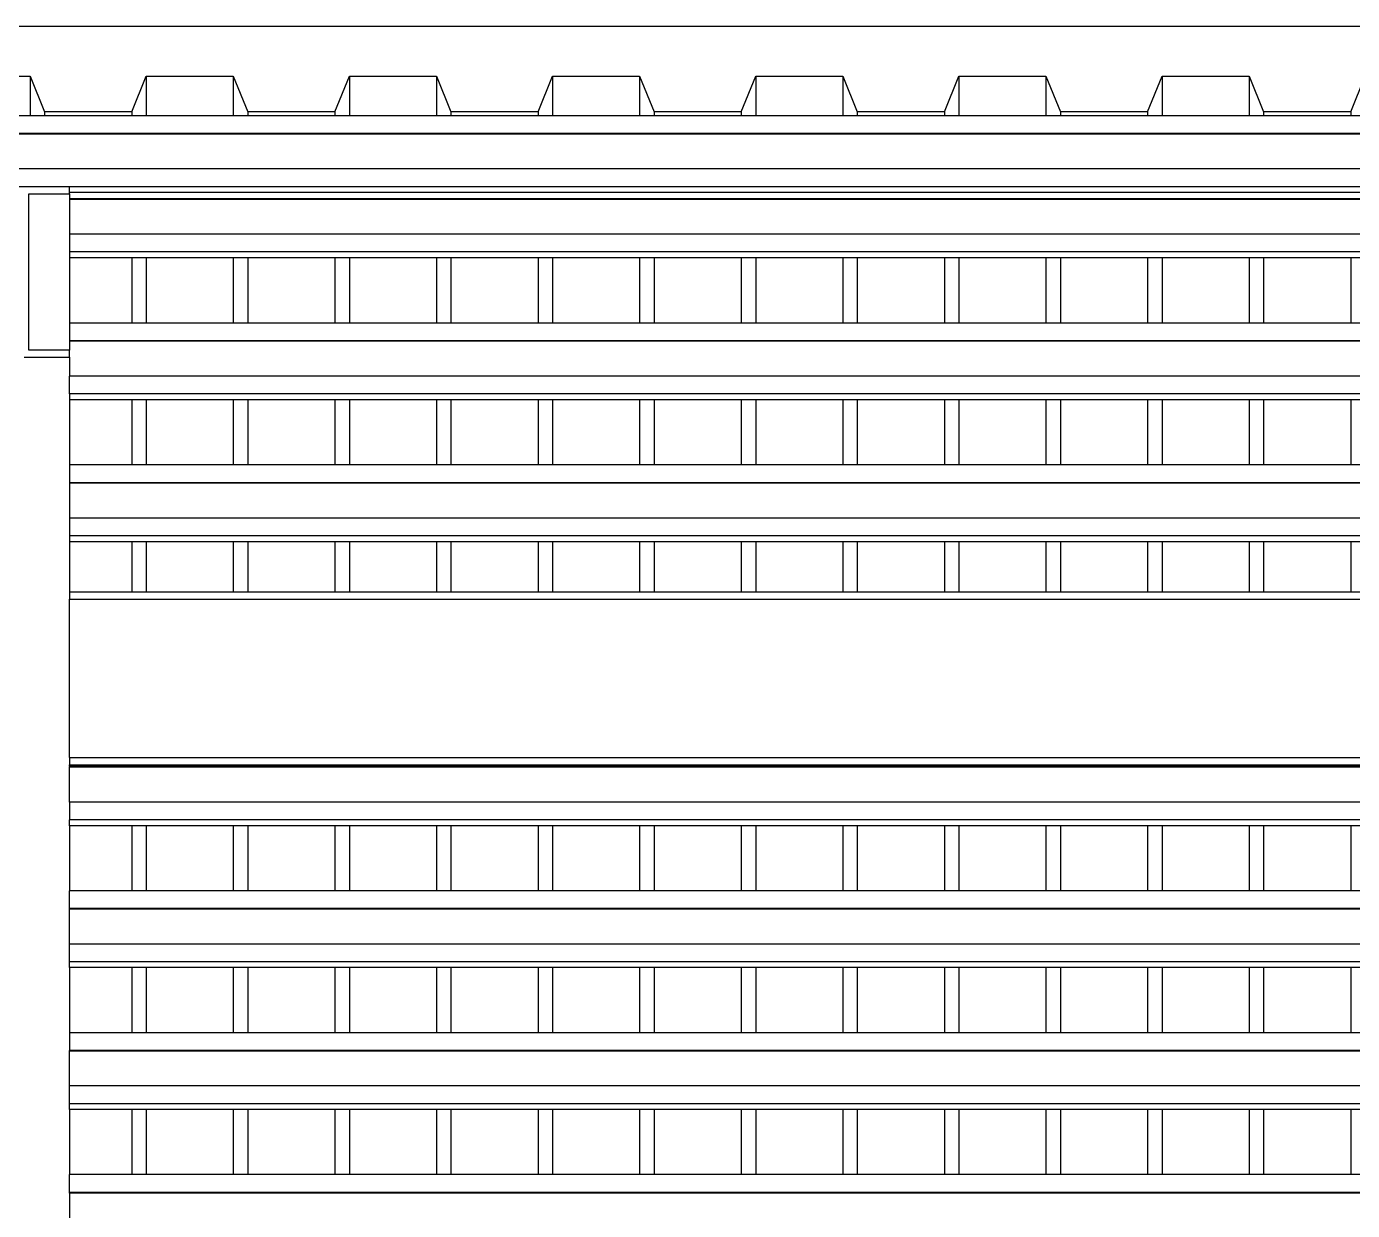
# Model space of a CAD drawing. Header units: metres. Extents: x -59 to 59, y -13 to 12.
# Drawn here: x -32.779 to -30.936, y 10.822 to 12.467 of the extents above; entities that cross this region are included whole.
import ezdxf

# ---------------------------------------------------------------- set-up
doc = ezdxf.new("R2010")
doc.units = ezdxf.units.M

msp = doc.modelspace()

# ---------------------------------------------------------------- linework, layer by layer
for p, q in [((-30.3734, 12.467), (-33.48, 12.467)), ((-32.895, 12.398), (-32.7739, 12.398)), ((-32.7739, 12.398), (-32.7739, 12.343)), ((-32.7739, 12.398), (-32.7538, 12.3487)), ((-32.6327, 12.3487), (-32.6126, 12.398)), ((-32.6126, 12.398), (-32.6126, 12.343)), ((-32.6126, 12.398), (-32.4915, 12.398)), ((-32.4915, 12.398), (-32.4915, 12.343)), ((-32.4915, 12.398), (-32.4713, 12.3487)), ((-32.3503, 12.3487), (-32.3301, 12.398)), ((-32.3301, 12.398), (-32.3301, 12.343)), ((-32.3301, 12.398), (-32.2091, 12.398)), ((-32.2091, 12.398), (-32.2091, 12.343)), ((-32.2091, 12.398), (-32.1889, 12.3487)), ((-32.0679, 12.3487), (-32.0477, 12.398)), ((-32.0477, 12.398), (-32.0477, 12.343)), ((-32.0477, 12.398), (-31.9267, 12.398)), ((-31.9267, 12.398), (-31.9267, 12.343)), ((-31.9267, 12.398), (-31.9065, 12.3487)), ((-31.7855, 12.3487), (-31.7653, 12.398)), ((-31.7653, 12.398), (-31.7653, 12.343)), ((-31.7653, 12.398), (-31.6443, 12.398)), ((-31.6443, 12.398), (-31.6443, 12.343)), ((-31.6443, 12.398), (-31.6241, 12.3487)), ((-31.5031, 12.3487), (-31.4829, 12.398)), ((-31.4829, 12.398), (-31.4829, 12.343)), ((-31.4829, 12.398), (-31.3619, 12.398)), ((-31.3619, 12.398), (-31.3619, 12.343)), ((-31.3619, 12.398), (-31.3417, 12.3487)), ((-31.2207, 12.3487), (-31.2005, 12.398)), ((-31.2005, 12.398), (-31.2005, 12.343)), ((-31.2005, 12.398), (-31.0795, 12.398)), ((-31.0795, 12.398), (-31.0795, 12.343)), ((-31.0795, 12.398), (-31.0593, 12.3487)), ((-30.9382, 12.3487), (-30.9181, 12.398)), ((-32.7538, 12.3487), (-32.7538, 12.343)), ((-32.6327, 12.3487), (-32.7538, 12.3487)), ((-32.6327, 12.3487), (-32.6327, 12.343)), ((-32.4713, 12.3487), (-32.4713, 12.343)), ((-32.3503, 12.3487), (-32.4713, 12.3487)), ((-32.3503, 12.3487), (-32.3503, 12.343)), ((-32.1889, 12.3487), (-32.1889, 12.343)), ((-32.0679, 12.3487), (-32.1889, 12.3487)), ((-32.0679, 12.3487), (-32.0679, 12.343)), ((-31.9065, 12.3487), (-31.9065, 12.343)), ((-31.7855, 12.3487), (-31.9065, 12.3487)), ((-31.7855, 12.3487), (-31.7855, 12.343)), ((-31.6241, 12.3487), (-31.6241, 12.343)), ((-31.5031, 12.3487), (-31.6241, 12.3487)), ((-31.5031, 12.3487), (-31.5031, 12.343)), ((-31.3417, 12.3487), (-31.3417, 12.343)), ((-31.2207, 12.3487), (-31.3417, 12.3487)), ((-31.2207, 12.3487), (-31.2207, 12.343)), ((-31.0593, 12.3487), (-31.0593, 12.343)), ((-30.9382, 12.3487), (-31.0593, 12.3487)), ((-30.9382, 12.3487), (-30.9382, 12.343)), ((-32.7739, 12.343), (-32.895, 12.343)), ((-32.7538, 12.343), (-32.7739, 12.343)), ((-32.6327, 12.343), (-32.7538, 12.343)), ((-32.6126, 12.343), (-32.6327, 12.343)), ((-32.4915, 12.343), (-32.6126, 12.343)), ((-32.4713, 12.343), (-32.4915, 12.343)), ((-32.3503, 12.343), (-32.4713, 12.343)), ((-32.3301, 12.343), (-32.3503, 12.343)), ((-32.2091, 12.343), (-32.3301, 12.343)), ((-32.1889, 12.343), (-32.2091, 12.343)), ((-32.0679, 12.343), (-32.1889, 12.343)), ((-32.0477, 12.343), (-32.0679, 12.343)), ((-31.9267, 12.343), (-32.0477, 12.343)), ((-31.9065, 12.343), (-31.9267, 12.343)), ((-31.7855, 12.343), (-31.9065, 12.343)), ((-31.7653, 12.343), (-31.7855, 12.343)), ((-31.6443, 12.343), (-31.7653, 12.343)), ((-31.6241, 12.343), (-31.6443, 12.343)), ((-31.5031, 12.343), (-31.6241, 12.343)), ((-31.4829, 12.343), (-31.5031, 12.343)), ((-31.3619, 12.343), (-31.4829, 12.343)), ((-31.3417, 12.343), (-31.3619, 12.343)), ((-31.2207, 12.343), (-31.3417, 12.343)), ((-31.2005, 12.343), (-31.2207, 12.343)), ((-31.0795, 12.343), (-31.2005, 12.343)), ((-31.0593, 12.343), (-31.0795, 12.343)), ((-30.9382, 12.343), (-31.0593, 12.343)), ((-30.9181, 12.343), (-30.9382, 12.343)), ((-18.7743, 12.3184), (-39.5889, 12.3184)), ((-18.7743, 12.3175), (-39.5889, 12.3175)), ((-18.7743, 12.2691), (-39.5889, 12.2691)), ((-32.7189, 12.2444), (-32.8389, 12.2444)), ((-32.7189, 12.2362), (-32.7189, 12.2444)), ((-29.0889, 12.2444), (-32.7189, 12.2444)), ((-32.7758, 12.0173), (-32.7758, 12.2347)), ((-32.7758, 12.2347), (-32.7189, 12.2347)), ((-29.0889, 12.2362), (-32.7189, 12.2362)), ((-32.7189, 12.2347), (-32.7189, 12.2362)), ((-32.7189, 12.2347), (-32.7189, 12.2277)), ((-29.0889, 12.2277), (-32.7189, 12.2277)), ((-32.7189, 12.2277), (-32.7189, 12.2268)), ((-29.0889, 12.2268), (-32.7189, 12.2268)), ((-32.7189, 12.2268), (-32.7189, 12.1783)), ((-29.0889, 12.1783), (-32.7189, 12.1783)), ((-32.7189, 12.1783), (-32.7189, 12.1537)), ((-29.0889, 12.1537), (-32.7189, 12.1537)), ((-32.7189, 12.1537), (-32.7189, 12.1455)), ((-32.7189, 12.1455), (-32.7189, 12.055)), ((-32.6327, 12.1455), (-32.7189, 12.1455)), ((-32.6327, 12.1455), (-32.6327, 12.055)), ((-32.6126, 12.1455), (-32.6327, 12.1455)), ((-32.6126, 12.1455), (-32.6126, 12.055)), ((-32.4915, 12.1455), (-32.6126, 12.1455)), ((-32.4915, 12.1455), (-32.4915, 12.055)), ((-32.4713, 12.1455), (-32.4915, 12.1455)), ((-32.4713, 12.1455), (-32.4713, 12.055)), ((-32.3503, 12.1455), (-32.4713, 12.1455)), ((-32.3503, 12.1455), (-32.3503, 12.055)), ((-32.3301, 12.1455), (-32.3503, 12.1455)), ((-32.3301, 12.1455), (-32.3301, 12.055)), ((-32.2091, 12.1455), (-32.3301, 12.1455)), ((-32.2091, 12.1455), (-32.2091, 12.055)), ((-32.1889, 12.1455), (-32.2091, 12.1455)), ((-32.1889, 12.1455), (-32.1889, 12.055)), ((-32.0679, 12.1455), (-32.1889, 12.1455)), ((-32.0679, 12.1455), (-32.0679, 12.055)), ((-32.0477, 12.1455), (-32.0679, 12.1455)), ((-32.0477, 12.1455), (-32.0477, 12.055)), ((-31.9267, 12.1455), (-32.0477, 12.1455)), ((-31.9267, 12.1455), (-31.9267, 12.055)), ((-31.9065, 12.1455), (-31.9267, 12.1455)), ((-31.9065, 12.1455), (-31.9065, 12.055)), ((-31.7855, 12.1455), (-31.9065, 12.1455)), ((-31.7855, 12.1455), (-31.7855, 12.055)), ((-31.7653, 12.1455), (-31.7855, 12.1455)), ((-31.7653, 12.1455), (-31.7653, 12.055)), ((-31.6443, 12.1455), (-31.7653, 12.1455)), ((-31.6443, 12.1455), (-31.6443, 12.055)), ((-31.6241, 12.1455), (-31.6443, 12.1455)), ((-31.6241, 12.1455), (-31.6241, 12.055)), ((-31.5031, 12.1455), (-31.6241, 12.1455)), ((-31.5031, 12.1455), (-31.5031, 12.055)), ((-31.4829, 12.1455), (-31.5031, 12.1455)), ((-31.4829, 12.1455), (-31.4829, 12.055)), ((-31.3619, 12.1455), (-31.4829, 12.1455)), ((-31.3619, 12.1455), (-31.3619, 12.055)), ((-31.3417, 12.1455), (-31.3619, 12.1455)), ((-31.3417, 12.1455), (-31.3417, 12.055)), ((-31.2207, 12.1455), (-31.3417, 12.1455)), ((-31.2207, 12.1455), (-31.2207, 12.055)), ((-31.2005, 12.1455), (-31.2207, 12.1455)), ((-31.2005, 12.1455), (-31.2005, 12.055)), ((-31.0795, 12.1455), (-31.2005, 12.1455)), ((-31.0795, 12.1455), (-31.0795, 12.055)), ((-31.0593, 12.1455), (-31.0795, 12.1455)), ((-31.0593, 12.1455), (-31.0593, 12.055)), ((-30.9382, 12.1455), (-31.0593, 12.1455)), ((-30.9382, 12.1455), (-30.9382, 12.055)), ((-30.9181, 12.1455), (-30.9382, 12.1455)), ((-32.7189, 12.055), (-32.7189, 12.0304)), ((-32.6327, 12.055), (-32.7189, 12.055)), ((-32.6126, 12.055), (-32.6327, 12.055)), ((-32.4915, 12.055), (-32.6126, 12.055)), ((-32.4713, 12.055), (-32.4915, 12.055)), ((-32.3503, 12.055), (-32.4713, 12.055)), ((-32.3301, 12.055), (-32.3503, 12.055)), ((-32.2091, 12.055), (-32.3301, 12.055)), ((-32.1889, 12.055), (-32.2091, 12.055)), ((-32.0679, 12.055), (-32.1889, 12.055)), ((-32.0477, 12.055), (-32.0679, 12.055)), ((-31.9267, 12.055), (-32.0477, 12.055)), ((-31.9065, 12.055), (-31.9267, 12.055)), ((-31.7855, 12.055), (-31.9065, 12.055)), ((-31.7653, 12.055), (-31.7855, 12.055)), ((-31.6443, 12.055), (-31.7653, 12.055)), ((-31.6241, 12.055), (-31.6443, 12.055)), ((-31.5031, 12.055), (-31.6241, 12.055)), ((-31.4829, 12.055), (-31.5031, 12.055)), ((-31.3619, 12.055), (-31.4829, 12.055)), ((-31.3417, 12.055), (-31.3619, 12.055)), ((-31.2207, 12.055), (-31.3417, 12.055)), ((-31.2005, 12.055), (-31.2207, 12.055)), ((-31.0795, 12.055), (-31.2005, 12.055)), ((-31.0593, 12.055), (-31.0795, 12.055)), ((-30.9382, 12.055), (-31.0593, 12.055)), ((-30.9181, 12.055), (-30.9382, 12.055)), ((-32.7189, 12.0173), (-32.7758, 12.0173)), ((-29.0889, 12.0304), (-32.7189, 12.0304)), ((-32.7189, 12.0304), (-32.7189, 12.0296)), ((-29.0889, 12.0296), (-32.7189, 12.0296)), ((-32.7189, 12.0296), (-32.7189, 12.0173)), ((-32.7189, 12.0077), (-32.7189, 12.0173)), ((-32.782, 12.0077), (-32.7758, 12.0077)), ((-32.782, 12.0074), (-32.7758, 12.0074)), ((-32.7758, 12.0077), (-32.7758, 12.0074)), ((-32.7758, 12.0077), (-32.7189, 12.0077)), ((-32.7758, 12.0074), (-32.7189, 12.0074)), ((-32.7189, 12.0077), (-32.7189, 12.0074)), ((-32.7189, 12.0074), (-32.7189, 11.9811)), ((-29.0889, 11.9811), (-32.7189, 11.9811)), ((-32.7189, 11.9564), (-32.7189, 11.9811)), ((-29.0889, 11.9564), (-32.7189, 11.9564)), ((-32.7189, 11.9564), (-32.7189, 11.9482)), ((-32.6327, 11.9482), (-32.7189, 11.9482)), ((-32.7189, 11.9482), (-32.7189, 11.8578)), ((-32.6327, 11.9482), (-32.6327, 11.8578)), ((-32.6126, 11.9482), (-32.6327, 11.9482)), ((-32.6126, 11.9482), (-32.6126, 11.8578)), ((-32.4915, 11.9482), (-32.6126, 11.9482)), ((-32.4915, 11.9482), (-32.4915, 11.8578)), ((-32.4713, 11.9482), (-32.4915, 11.9482)), ((-32.4713, 11.9482), (-32.4713, 11.8578)), ((-32.3503, 11.9482), (-32.4713, 11.9482)), ((-32.3503, 11.9482), (-32.3503, 11.8578)), ((-32.3301, 11.9482), (-32.3503, 11.9482)), ((-32.3301, 11.9482), (-32.3301, 11.8578)), ((-32.2091, 11.9482), (-32.3301, 11.9482)), ((-32.2091, 11.9482), (-32.2091, 11.8578)), ((-32.1889, 11.9482), (-32.2091, 11.9482)), ((-32.1889, 11.9482), (-32.1889, 11.8578)), ((-32.0679, 11.9482), (-32.1889, 11.9482)), ((-32.0679, 11.9482), (-32.0679, 11.8578)), ((-32.0477, 11.9482), (-32.0679, 11.9482)), ((-32.0477, 11.9482), (-32.0477, 11.8578)), ((-31.9267, 11.9482), (-32.0477, 11.9482)), ((-31.9267, 11.9482), (-31.9267, 11.8578)), ((-31.9065, 11.9482), (-31.9267, 11.9482)), ((-31.9065, 11.9482), (-31.9065, 11.8578)), ((-31.7855, 11.9482), (-31.9065, 11.9482)), ((-31.7855, 11.9482), (-31.7855, 11.8578)), ((-31.7653, 11.9482), (-31.7855, 11.9482)), ((-31.7653, 11.9482), (-31.7653, 11.8578)), ((-31.6443, 11.9482), (-31.7653, 11.9482)), ((-31.6443, 11.9482), (-31.6443, 11.8578)), ((-31.6241, 11.9482), (-31.6443, 11.9482)), ((-31.6241, 11.9482), (-31.6241, 11.8578)), ((-31.5031, 11.9482), (-31.6241, 11.9482)), ((-31.5031, 11.9482), (-31.5031, 11.8578)), ((-31.4829, 11.9482), (-31.5031, 11.9482)), ((-31.4829, 11.9482), (-31.4829, 11.8578)), ((-31.3619, 11.9482), (-31.4829, 11.9482)), ((-31.3619, 11.9482), (-31.3619, 11.8578)), ((-31.3417, 11.9482), (-31.3619, 11.9482)), ((-31.3417, 11.9482), (-31.3417, 11.8578)), ((-31.2207, 11.9482), (-31.3417, 11.9482)), ((-31.2207, 11.9482), (-31.2207, 11.8578)), ((-31.2005, 11.9482), (-31.2207, 11.9482)), ((-31.2005, 11.9482), (-31.2005, 11.8578)), ((-31.0795, 11.9482), (-31.2005, 11.9482)), ((-31.0795, 11.9482), (-31.0795, 11.8578)), ((-31.0593, 11.9482), (-31.0795, 11.9482)), ((-31.0593, 11.9482), (-31.0593, 11.8578)), ((-30.9382, 11.9482), (-31.0593, 11.9482)), ((-30.9382, 11.9482), (-30.9382, 11.8578)), ((-30.9181, 11.9482), (-30.9382, 11.9482)), ((-32.6327, 11.8578), (-32.7189, 11.8578)), ((-32.7189, 11.8578), (-32.7189, 11.8331)), ((-32.6126, 11.8578), (-32.6327, 11.8578)), ((-32.4915, 11.8578), (-32.6126, 11.8578)), ((-32.4713, 11.8578), (-32.4915, 11.8578)), ((-32.3503, 11.8578), (-32.4713, 11.8578)), ((-32.3301, 11.8578), (-32.3503, 11.8578)), ((-32.2091, 11.8578), (-32.3301, 11.8578)), ((-32.1889, 11.8578), (-32.2091, 11.8578)), ((-32.0679, 11.8578), (-32.1889, 11.8578)), ((-32.0477, 11.8578), (-32.0679, 11.8578)), ((-31.9267, 11.8578), (-32.0477, 11.8578)), ((-31.9065, 11.8578), (-31.9267, 11.8578)), ((-31.7855, 11.8578), (-31.9065, 11.8578)), ((-31.7653, 11.8578), (-31.7855, 11.8578)), ((-31.6443, 11.8578), (-31.7653, 11.8578)), ((-31.6241, 11.8578), (-31.6443, 11.8578)), ((-31.5031, 11.8578), (-31.6241, 11.8578)), ((-31.4829, 11.8578), (-31.5031, 11.8578)), ((-31.3619, 11.8578), (-31.4829, 11.8578)), ((-31.3417, 11.8578), (-31.3619, 11.8578)), ((-31.2207, 11.8578), (-31.3417, 11.8578)), ((-31.2005, 11.8578), (-31.2207, 11.8578)), ((-31.0795, 11.8578), (-31.2005, 11.8578)), ((-31.0593, 11.8578), (-31.0795, 11.8578)), ((-30.9382, 11.8578), (-31.0593, 11.8578)), ((-30.9181, 11.8578), (-30.9382, 11.8578)), ((-29.0889, 11.8331), (-32.7189, 11.8331)), ((-32.7189, 11.8331), (-32.7189, 11.8323)), ((-29.0889, 11.8323), (-32.7189, 11.8323)), ((-32.7189, 11.8323), (-32.7189, 11.7838)), ((-29.0889, 11.7838), (-32.7189, 11.7838)), ((-32.7189, 11.7838), (-32.7189, 11.7591)), ((-29.0889, 11.7591), (-32.7189, 11.7591)), ((-32.7189, 11.7591), (-32.7189, 11.7509)), ((-32.6327, 11.7509), (-32.7189, 11.7509)), ((-32.7189, 11.7509), (-32.7189, 11.6812)), ((-32.6327, 11.7509), (-32.6327, 11.6812)), ((-32.6126, 11.7509), (-32.6327, 11.7509)), ((-32.6126, 11.7509), (-32.6126, 11.6812)), ((-32.4915, 11.7509), (-32.6126, 11.7509)), ((-32.4915, 11.7509), (-32.4915, 11.6812)), ((-32.4713, 11.7509), (-32.4915, 11.7509)), ((-32.4713, 11.7509), (-32.4713, 11.6812)), ((-32.3503, 11.7509), (-32.4713, 11.7509)), ((-32.3503, 11.7509), (-32.3503, 11.6812)), ((-32.3301, 11.7509), (-32.3503, 11.7509)), ((-32.3301, 11.7509), (-32.3301, 11.6812)), ((-32.2091, 11.7509), (-32.3301, 11.7509)), ((-32.2091, 11.7509), (-32.2091, 11.6812)), ((-32.1889, 11.7509), (-32.2091, 11.7509)), ((-32.1889, 11.7509), (-32.1889, 11.6812)), ((-32.0679, 11.7509), (-32.1889, 11.7509)), ((-32.0679, 11.7509), (-32.0679, 11.6812)), ((-32.0477, 11.7509), (-32.0679, 11.7509)), ((-32.0477, 11.7509), (-32.0477, 11.6812)), ((-31.9267, 11.7509), (-32.0477, 11.7509)), ((-31.9267, 11.7509), (-31.9267, 11.6812)), ((-31.9065, 11.7509), (-31.9267, 11.7509)), ((-31.9065, 11.7509), (-31.9065, 11.6812)), ((-31.7855, 11.7509), (-31.9065, 11.7509)), ((-31.7855, 11.7509), (-31.7855, 11.6812)), ((-31.7653, 11.7509), (-31.7855, 11.7509)), ((-31.7653, 11.7509), (-31.7653, 11.6812)), ((-31.6443, 11.7509), (-31.7653, 11.7509)), ((-31.6443, 11.7509), (-31.6443, 11.6812)), ((-31.6241, 11.7509), (-31.6443, 11.7509)), ((-31.6241, 11.7509), (-31.6241, 11.6812)), ((-31.5031, 11.7509), (-31.6241, 11.7509)), ((-31.5031, 11.7509), (-31.5031, 11.6812)), ((-31.4829, 11.7509), (-31.5031, 11.7509)), ((-31.4829, 11.7509), (-31.4829, 11.6812)), ((-31.3619, 11.7509), (-31.4829, 11.7509)), ((-31.3619, 11.7509), (-31.3619, 11.6812)), ((-31.3417, 11.7509), (-31.3619, 11.7509)), ((-31.3417, 11.7509), (-31.3417, 11.6812)), ((-31.2207, 11.7509), (-31.3417, 11.7509)), ((-31.2207, 11.7509), (-31.2207, 11.6812)), ((-31.2005, 11.7509), (-31.2207, 11.7509)), ((-31.2005, 11.7509), (-31.2005, 11.6812)), ((-31.0795, 11.7509), (-31.2005, 11.7509)), ((-31.0795, 11.7509), (-31.0795, 11.6812)), ((-31.0593, 11.7509), (-31.0795, 11.7509)), ((-31.0593, 11.7509), (-31.0593, 11.6812)), ((-30.9382, 11.7509), (-31.0593, 11.7509)), ((-30.9382, 11.7509), (-30.9382, 11.6812)), ((-30.9181, 11.7509), (-30.9382, 11.7509)), ((-32.7189, 11.6812), (-32.6327, 11.6812)), ((-32.7189, 11.6812), (-32.7189, 11.6714)), ((-32.7189, 11.6714), (-29.0889, 11.6714)), ((-32.7189, 11.451), (-32.7189, 11.6714)), ((-32.6327, 11.6812), (-32.6126, 11.6812)), ((-32.6126, 11.6812), (-32.4915, 11.6812)), ((-32.4915, 11.6812), (-32.4713, 11.6812)), ((-32.4713, 11.6812), (-32.3503, 11.6812)), ((-32.3503, 11.6812), (-32.3301, 11.6812)), ((-32.3301, 11.6812), (-32.2091, 11.6812)), ((-32.2091, 11.6812), (-32.1889, 11.6812)), ((-32.1889, 11.6812), (-32.0679, 11.6812)), ((-32.0679, 11.6812), (-32.0477, 11.6812)), ((-32.0477, 11.6812), (-31.9267, 11.6812)), ((-31.9267, 11.6812), (-31.9065, 11.6812)), ((-31.9065, 11.6812), (-31.7855, 11.6812)), ((-31.7855, 11.6812), (-31.7653, 11.6812)), ((-31.7653, 11.6812), (-31.6443, 11.6812)), ((-31.6443, 11.6812), (-31.6241, 11.6812)), ((-31.6241, 11.6812), (-31.5031, 11.6812)), ((-31.5031, 11.6812), (-31.4829, 11.6812)), ((-31.4829, 11.6812), (-31.3619, 11.6812)), ((-31.3619, 11.6812), (-31.3417, 11.6812)), ((-31.3417, 11.6812), (-31.2207, 11.6812)), ((-31.2207, 11.6812), (-31.2005, 11.6812)), ((-31.2005, 11.6812), (-31.0795, 11.6812)), ((-31.0795, 11.6812), (-31.0593, 11.6812)), ((-31.0593, 11.6812), (-30.9382, 11.6812)), ((-30.9382, 11.6812), (-30.9181, 11.6812)), ((-32.7189, 11.451), (-29.0889, 11.451)), ((-32.7189, 11.451), (-32.7189, 11.4412)), ((-32.7189, 11.4412), (-29.0889, 11.4412)), ((-32.7189, 11.4385), (-32.7189, 11.4412)), ((-29.0889, 11.4385), (-32.7189, 11.4385)), ((-32.7189, 11.4385), (-32.7189, 11.4377)), ((-29.0889, 11.4377), (-32.7189, 11.4377)), ((-32.7189, 11.3892), (-32.7189, 11.4377)), ((-29.0889, 11.3892), (-32.7189, 11.3892)), ((-32.7189, 11.3892), (-32.7189, 11.3646)), ((-29.0889, 11.3646), (-32.7189, 11.3646)), ((-32.7189, 11.3563), (-32.7189, 11.3646)), ((-32.6327, 11.3563), (-32.7189, 11.3563)), ((-32.7189, 11.3563), (-32.7189, 11.2659)), ((-32.6327, 11.3563), (-32.6327, 11.2659)), ((-32.6126, 11.3563), (-32.6327, 11.3563)), ((-32.6126, 11.3563), (-32.6126, 11.2659)), ((-32.4915, 11.3563), (-32.6126, 11.3563)), ((-32.4915, 11.3563), (-32.4915, 11.2659)), ((-32.4713, 11.3563), (-32.4915, 11.3563)), ((-32.4713, 11.3563), (-32.4713, 11.2659)), ((-32.3503, 11.3563), (-32.4713, 11.3563)), ((-32.3503, 11.3563), (-32.3503, 11.2659)), ((-32.3301, 11.3563), (-32.3503, 11.3563)), ((-32.3301, 11.3563), (-32.3301, 11.2659)), ((-32.2091, 11.3563), (-32.3301, 11.3563)), ((-32.2091, 11.3563), (-32.2091, 11.2659)), ((-32.1889, 11.3563), (-32.2091, 11.3563)), ((-32.1889, 11.3563), (-32.1889, 11.2659)), ((-32.0679, 11.3563), (-32.1889, 11.3563)), ((-32.0679, 11.3563), (-32.0679, 11.2659)), ((-32.0477, 11.3563), (-32.0679, 11.3563)), ((-32.0477, 11.3563), (-32.0477, 11.2659)), ((-31.9267, 11.3563), (-32.0477, 11.3563)), ((-31.9267, 11.3563), (-31.9267, 11.2659)), ((-31.9065, 11.3563), (-31.9267, 11.3563)), ((-31.9065, 11.3563), (-31.9065, 11.2659)), ((-31.7855, 11.3563), (-31.9065, 11.3563)), ((-31.7855, 11.3563), (-31.7855, 11.2659)), ((-31.7653, 11.3563), (-31.7855, 11.3563)), ((-31.7653, 11.3563), (-31.7653, 11.2659)), ((-31.6443, 11.3563), (-31.7653, 11.3563)), ((-31.6443, 11.3563), (-31.6443, 11.2659)), ((-31.6241, 11.3563), (-31.6443, 11.3563)), ((-31.6241, 11.3563), (-31.6241, 11.2659)), ((-31.5031, 11.3563), (-31.6241, 11.3563)), ((-31.5031, 11.3563), (-31.5031, 11.2659)), ((-31.4829, 11.3563), (-31.5031, 11.3563)), ((-31.4829, 11.3563), (-31.4829, 11.2659)), ((-31.3619, 11.3563), (-31.4829, 11.3563)), ((-31.3619, 11.3563), (-31.3619, 11.2659)), ((-31.3417, 11.3563), (-31.3619, 11.3563)), ((-31.3417, 11.3563), (-31.3417, 11.2659)), ((-31.2207, 11.3563), (-31.3417, 11.3563)), ((-31.2207, 11.3563), (-31.2207, 11.2659)), ((-31.2005, 11.3563), (-31.2207, 11.3563)), ((-31.2005, 11.3563), (-31.2005, 11.2659)), ((-31.0795, 11.3563), (-31.2005, 11.3563)), ((-31.0795, 11.3563), (-31.0795, 11.2659)), ((-31.0593, 11.3563), (-31.0795, 11.3563)), ((-31.0593, 11.3563), (-31.0593, 11.2659)), ((-30.9382, 11.3563), (-31.0593, 11.3563)), ((-30.9382, 11.3563), (-30.9382, 11.2659)), ((-30.9181, 11.3563), (-30.9382, 11.3563)), ((-32.6327, 11.2659), (-32.7189, 11.2659)), ((-32.7189, 11.2413), (-32.7189, 11.2659)), ((-32.6126, 11.2659), (-32.6327, 11.2659)), ((-32.4915, 11.2659), (-32.6126, 11.2659)), ((-32.4713, 11.2659), (-32.4915, 11.2659)), ((-32.3503, 11.2659), (-32.4713, 11.2659)), ((-32.3301, 11.2659), (-32.3503, 11.2659)), ((-32.2091, 11.2659), (-32.3301, 11.2659)), ((-32.1889, 11.2659), (-32.2091, 11.2659)), ((-32.0679, 11.2659), (-32.1889, 11.2659)), ((-32.0477, 11.2659), (-32.0679, 11.2659)), ((-31.9267, 11.2659), (-32.0477, 11.2659)), ((-31.9065, 11.2659), (-31.9267, 11.2659)), ((-31.7855, 11.2659), (-31.9065, 11.2659)), ((-31.7653, 11.2659), (-31.7855, 11.2659)), ((-31.6443, 11.2659), (-31.7653, 11.2659)), ((-31.6241, 11.2659), (-31.6443, 11.2659)), ((-31.5031, 11.2659), (-31.6241, 11.2659)), ((-31.4829, 11.2659), (-31.5031, 11.2659)), ((-31.3619, 11.2659), (-31.4829, 11.2659)), ((-31.3417, 11.2659), (-31.3619, 11.2659)), ((-31.2207, 11.2659), (-31.3417, 11.2659)), ((-31.2005, 11.2659), (-31.2207, 11.2659)), ((-31.0795, 11.2659), (-31.2005, 11.2659)), ((-31.0593, 11.2659), (-31.0795, 11.2659)), ((-30.9382, 11.2659), (-31.0593, 11.2659)), ((-30.9181, 11.2659), (-30.9382, 11.2659)), ((-29.0889, 11.2413), (-32.7189, 11.2413)), ((-32.7189, 11.2404), (-32.7189, 11.2413)), ((-29.0889, 11.2404), (-32.7189, 11.2404)), ((-32.7189, 11.1919), (-32.7189, 11.2404)), ((-29.0889, 11.1919), (-32.7189, 11.1919)), ((-32.7189, 11.1673), (-32.7189, 11.1919)), ((-29.0889, 11.1673), (-32.7189, 11.1673)), ((-32.7189, 11.1591), (-32.7189, 11.1673)), ((-32.6327, 11.1591), (-32.7189, 11.1591)), ((-32.7189, 11.1591), (-32.7189, 11.0686)), ((-32.6327, 11.1591), (-32.6327, 11.0686)), ((-32.6126, 11.1591), (-32.6327, 11.1591)), ((-32.6126, 11.1591), (-32.6126, 11.0686)), ((-32.4915, 11.1591), (-32.6126, 11.1591)), ((-32.4915, 11.1591), (-32.4915, 11.0686)), ((-32.4713, 11.1591), (-32.4915, 11.1591)), ((-32.4713, 11.1591), (-32.4713, 11.0686)), ((-32.3503, 11.1591), (-32.4713, 11.1591)), ((-32.3503, 11.1591), (-32.3503, 11.0686)), ((-32.3301, 11.1591), (-32.3503, 11.1591)), ((-32.3301, 11.1591), (-32.3301, 11.0686)), ((-32.2091, 11.1591), (-32.3301, 11.1591)), ((-32.2091, 11.1591), (-32.2091, 11.0686)), ((-32.1889, 11.1591), (-32.2091, 11.1591)), ((-32.1889, 11.1591), (-32.1889, 11.0686)), ((-32.0679, 11.1591), (-32.1889, 11.1591)), ((-32.0679, 11.1591), (-32.0679, 11.0686)), ((-32.0477, 11.1591), (-32.0679, 11.1591)), ((-32.0477, 11.1591), (-32.0477, 11.0686)), ((-31.9267, 11.1591), (-32.0477, 11.1591)), ((-31.9267, 11.1591), (-31.9267, 11.0686)), ((-31.9065, 11.1591), (-31.9267, 11.1591)), ((-31.9065, 11.1591), (-31.9065, 11.0686)), ((-31.7855, 11.1591), (-31.9065, 11.1591)), ((-31.7855, 11.1591), (-31.7855, 11.0686)), ((-31.7653, 11.1591), (-31.7855, 11.1591)), ((-31.7653, 11.1591), (-31.7653, 11.0686)), ((-31.6443, 11.1591), (-31.7653, 11.1591)), ((-31.6443, 11.1591), (-31.6443, 11.0686)), ((-31.6241, 11.1591), (-31.6443, 11.1591)), ((-31.6241, 11.1591), (-31.6241, 11.0686)), ((-31.5031, 11.1591), (-31.6241, 11.1591)), ((-31.5031, 11.1591), (-31.5031, 11.0686)), ((-31.4829, 11.1591), (-31.5031, 11.1591)), ((-31.4829, 11.1591), (-31.4829, 11.0686)), ((-31.3619, 11.1591), (-31.4829, 11.1591)), ((-31.3619, 11.1591), (-31.3619, 11.0686)), ((-31.3417, 11.1591), (-31.3619, 11.1591)), ((-31.3417, 11.1591), (-31.3417, 11.0686)), ((-31.2207, 11.1591), (-31.3417, 11.1591)), ((-31.2207, 11.1591), (-31.2207, 11.0686)), ((-31.2005, 11.1591), (-31.2207, 11.1591)), ((-31.2005, 11.1591), (-31.2005, 11.0686)), ((-31.0795, 11.1591), (-31.2005, 11.1591)), ((-31.0795, 11.1591), (-31.0795, 11.0686)), ((-31.0593, 11.1591), (-31.0795, 11.1591)), ((-31.0593, 11.1591), (-31.0593, 11.0686)), ((-30.9382, 11.1591), (-31.0593, 11.1591)), ((-30.9382, 11.1591), (-30.9382, 11.0686)), ((-30.9181, 11.1591), (-30.9382, 11.1591)), ((-32.6327, 11.0686), (-32.7189, 11.0686)), ((-32.7189, 11.0686), (-32.7189, 11.044)), ((-32.6126, 11.0686), (-32.6327, 11.0686)), ((-32.4915, 11.0686), (-32.6126, 11.0686)), ((-32.4713, 11.0686), (-32.4915, 11.0686)), ((-32.3503, 11.0686), (-32.4713, 11.0686)), ((-32.3301, 11.0686), (-32.3503, 11.0686)), ((-32.2091, 11.0686), (-32.3301, 11.0686)), ((-32.1889, 11.0686), (-32.2091, 11.0686)), ((-32.0679, 11.0686), (-32.1889, 11.0686)), ((-32.0477, 11.0686), (-32.0679, 11.0686)), ((-31.9267, 11.0686), (-32.0477, 11.0686)), ((-31.9065, 11.0686), (-31.9267, 11.0686)), ((-31.7855, 11.0686), (-31.9065, 11.0686)), ((-31.7653, 11.0686), (-31.7855, 11.0686)), ((-31.6443, 11.0686), (-31.7653, 11.0686)), ((-31.6241, 11.0686), (-31.6443, 11.0686)), ((-31.5031, 11.0686), (-31.6241, 11.0686)), ((-31.4829, 11.0686), (-31.5031, 11.0686)), ((-31.3619, 11.0686), (-31.4829, 11.0686)), ((-31.3417, 11.0686), (-31.3619, 11.0686)), ((-31.2207, 11.0686), (-31.3417, 11.0686)), ((-31.2005, 11.0686), (-31.2207, 11.0686)), ((-31.0795, 11.0686), (-31.2005, 11.0686)), ((-31.0593, 11.0686), (-31.0795, 11.0686)), ((-30.9382, 11.0686), (-31.0593, 11.0686)), ((-30.9181, 11.0686), (-30.9382, 11.0686)), ((-29.0889, 11.044), (-32.7189, 11.044)), ((-32.7189, 11.0432), (-32.7189, 11.044)), ((-29.0889, 11.0432), (-32.7189, 11.0432)), ((-32.7189, 10.9947), (-32.7189, 11.0432)), ((-29.0889, 10.9947), (-32.7189, 10.9947)), ((-32.7189, 10.97), (-32.7189, 10.9947)), ((-29.0889, 10.97), (-32.7189, 10.97)), ((-32.7189, 10.9618), (-32.7189, 10.97)), ((-32.6327, 10.9618), (-32.7189, 10.9618)), ((-32.7189, 10.9618), (-32.7189, 10.8714)), ((-32.6327, 10.9618), (-32.6327, 10.8714)), ((-32.6126, 10.9618), (-32.6327, 10.9618)), ((-32.6126, 10.9618), (-32.6126, 10.8714)), ((-32.4915, 10.9618), (-32.6126, 10.9618)), ((-32.4915, 10.9618), (-32.4915, 10.8714)), ((-32.4713, 10.9618), (-32.4915, 10.9618)), ((-32.4713, 10.9618), (-32.4713, 10.8714)), ((-32.3503, 10.9618), (-32.4713, 10.9618)), ((-32.3503, 10.9618), (-32.3503, 10.8714)), ((-32.3301, 10.9618), (-32.3503, 10.9618)), ((-32.3301, 10.9618), (-32.3301, 10.8714)), ((-32.2091, 10.9618), (-32.3301, 10.9618)), ((-32.2091, 10.9618), (-32.2091, 10.8714)), ((-32.1889, 10.9618), (-32.2091, 10.9618)), ((-32.1889, 10.9618), (-32.1889, 10.8714)), ((-32.0679, 10.9618), (-32.1889, 10.9618)), ((-32.0679, 10.9618), (-32.0679, 10.8714)), ((-32.0477, 10.9618), (-32.0679, 10.9618)), ((-32.0477, 10.9618), (-32.0477, 10.8714)), ((-31.9267, 10.9618), (-32.0477, 10.9618)), ((-31.9267, 10.9618), (-31.9267, 10.8714)), ((-31.9065, 10.9618), (-31.9267, 10.9618)), ((-31.9065, 10.9618), (-31.9065, 10.8714)), ((-31.7855, 10.9618), (-31.9065, 10.9618)), ((-31.7855, 10.9618), (-31.7855, 10.8714)), ((-31.7653, 10.9618), (-31.7855, 10.9618)), ((-31.7653, 10.9618), (-31.7653, 10.8714)), ((-31.6443, 10.9618), (-31.7653, 10.9618)), ((-31.6443, 10.9618), (-31.6443, 10.8714)), ((-31.6241, 10.9618), (-31.6443, 10.9618)), ((-31.6241, 10.9618), (-31.6241, 10.8714)), ((-31.5031, 10.9618), (-31.6241, 10.9618)), ((-31.5031, 10.9618), (-31.5031, 10.8714)), ((-31.4829, 10.9618), (-31.5031, 10.9618)), ((-31.4829, 10.9618), (-31.4829, 10.8714)), ((-31.3619, 10.9618), (-31.4829, 10.9618)), ((-31.3619, 10.9618), (-31.3619, 10.8714)), ((-31.3417, 10.9618), (-31.3619, 10.9618)), ((-31.3417, 10.9618), (-31.3417, 10.8714)), ((-31.2207, 10.9618), (-31.3417, 10.9618)), ((-31.2207, 10.9618), (-31.2207, 10.8714)), ((-31.2005, 10.9618), (-31.2207, 10.9618)), ((-31.2005, 10.9618), (-31.2005, 10.8714)), ((-31.0795, 10.9618), (-31.2005, 10.9618)), ((-31.0795, 10.9618), (-31.0795, 10.8714)), ((-31.0593, 10.9618), (-31.0795, 10.9618)), ((-31.0593, 10.9618), (-31.0593, 10.8714)), ((-30.9382, 10.9618), (-31.0593, 10.9618)), ((-30.9382, 10.9618), (-30.9382, 10.8714)), ((-30.9181, 10.9618), (-30.9382, 10.9618)), ((-32.7189, 10.8467), (-32.7189, 10.8714)), ((-32.6327, 10.8714), (-32.7189, 10.8714)), ((-32.6126, 10.8714), (-32.6327, 10.8714)), ((-32.4915, 10.8714), (-32.6126, 10.8714)), ((-32.4713, 10.8714), (-32.4915, 10.8714)), ((-32.3503, 10.8714), (-32.4713, 10.8714)), ((-32.3301, 10.8714), (-32.3503, 10.8714)), ((-32.2091, 10.8714), (-32.3301, 10.8714)), ((-32.1889, 10.8714), (-32.2091, 10.8714)), ((-32.0679, 10.8714), (-32.1889, 10.8714)), ((-32.0477, 10.8714), (-32.0679, 10.8714)), ((-31.9267, 10.8714), (-32.0477, 10.8714)), ((-31.9065, 10.8714), (-31.9267, 10.8714)), ((-31.7855, 10.8714), (-31.9065, 10.8714)), ((-31.7653, 10.8714), (-31.7855, 10.8714)), ((-31.6443, 10.8714), (-31.7653, 10.8714)), ((-31.6241, 10.8714), (-31.6443, 10.8714)), ((-31.5031, 10.8714), (-31.6241, 10.8714)), ((-31.4829, 10.8714), (-31.5031, 10.8714)), ((-31.3619, 10.8714), (-31.4829, 10.8714)), ((-31.3417, 10.8714), (-31.3619, 10.8714)), ((-31.2207, 10.8714), (-31.3417, 10.8714)), ((-31.2005, 10.8714), (-31.2207, 10.8714)), ((-31.0795, 10.8714), (-31.2005, 10.8714)), ((-31.0593, 10.8714), (-31.0795, 10.8714)), ((-30.9382, 10.8714), (-31.0593, 10.8714)), ((-30.9181, 10.8714), (-30.9382, 10.8714)), ((-29.0889, 10.8467), (-32.7189, 10.8467)), ((-32.7189, 10.8459), (-32.7189, 10.8467)), ((-29.0889, 10.8459), (-32.7189, 10.8459)), ((-32.7189, 10.8459), (-32.7189, 10.7974))]:
    msp.add_line(p, q)

doc.saveas('drawing.dxf')
